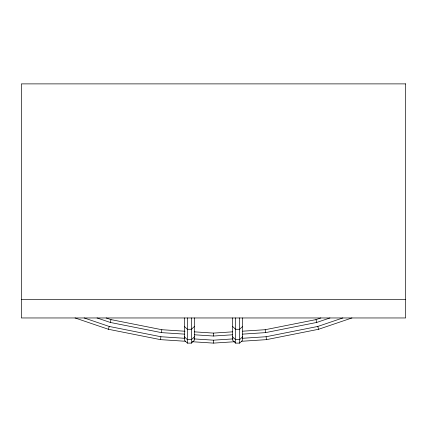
<?xml version="1.0" encoding="UTF-8"?>
<svg xmlns="http://www.w3.org/2000/svg" width="427" height="427" viewBox="0 0 427 427"><rect width="100%" height="100%" fill="white"/><g stroke="black" fill="none" stroke-linecap="round" stroke-linejoin="round"><path stroke-width="0.64" d="M75.067 317.96L108.426 329.281L160.509 339.641L160.888 336.732L184.565 338.285M184.501 334.133L161.433 332.622L161.817 329.713L111.015 319.609L106.158 317.96M108.426 329.281L109.184 326.447L84.172 317.96M97.052 317.96L110.257 322.444L111.015 319.609M184.395 317.96L184.395 340.18L187.325 343.116L191.472 343.116L194.408 340.18L194.408 317.96M232.592 317.96L232.592 340.18L235.528 343.116L239.675 343.116L242.605 340.18L242.605 317.96M194.408 336.732L191.472 339.641L187.325 339.641L184.395 336.732M242.605 336.732L239.675 339.641L235.528 339.641L232.592 336.732M194.408 326.447L191.472 329.281L187.325 329.281L184.395 326.447M242.605 326.447L239.675 329.281L235.528 329.281L232.592 326.447M242.653 331.187L265.183 329.713L315.98 319.609L320.837 317.96M242.499 334.133L265.562 332.622L316.738 322.444L329.948 317.96M242.435 338.285L266.106 336.732L317.811 326.447L342.822 317.96M241.319 341.29L266.491 339.641L318.574 329.281L351.933 317.96M194.285 331.838L213.5 333.097L232.715 331.838M194.386 334.779L213.5 336.033L232.608 334.779M193.773 338.889L213.5 340.18L233.227 338.889M192.299 341.728L213.5 343.116L234.695 341.728M21.35 299.327L405.65 299.327M161.817 329.713L185.008 331.235M160.509 339.641L185.676 341.29M110.257 322.444L161.433 332.622M109.184 326.447L160.888 336.732M315.98 319.609L316.738 322.444M317.811 326.447L318.574 329.281M265.183 329.713L265.562 332.622M266.106 336.732L266.491 339.641M239.675 317.96L239.675 343.116M235.528 317.96L235.528 343.116M213.5 333.097L213.5 336.033M213.5 340.18L213.5 343.116M191.472 317.96L191.472 343.116M187.325 317.96L187.325 343.116M405.65 83.884L21.35 83.884L21.35 317.96L405.65 317.96L405.65 83.884"/></g></svg>
